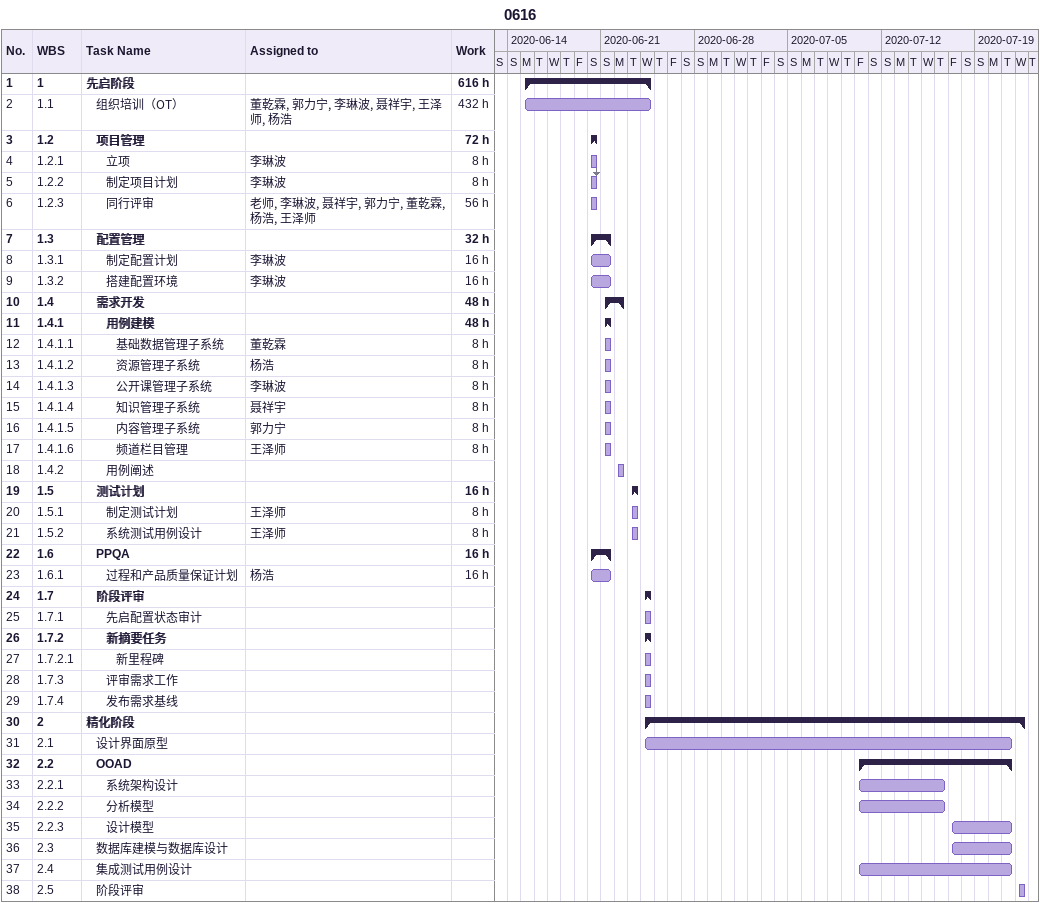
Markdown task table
0616

| ID | WBS | Task | Start | Finish | Predecessors | Resources | Work (h) |
|---|---|---|---|---|---|---|---|
| 1 | 1 | **先启阶段** | 2020-06-15 | 2020-06-24 |  |  | 616 |
| 2 | 1.1 | 组织培训（OT） | 2020-06-15 | 2020-06-24 |  | 董乾霖, 郭力宁, 李琳波, 聂祥宇, 王泽师, 杨浩 | 432 |
| 3 | 1.2 | **项目管理** | 2020-06-20 | 2020-06-20 |  |  | 72 |
| 4 | 1.2.1 | 立项 | 2020-06-20 | 2020-06-20 |  | 李琳波 | 8 |
| 5 | 1.2.2 | 制定项目计划 | 2020-06-20 | 2020-06-20 | 4 | 李琳波 | 8 |
| 6 | 1.2.3 | 同行评审 | 2020-06-20 | 2020-06-20 |  | 老师, 李琳波, 聂祥宇, 郭力宁, 董乾霖, 杨浩, 王泽师 | 56 |
| 7 | 1.3 | **配置管理** | 2020-06-20 | 2020-06-21 |  |  | 32 |
| 8 | 1.3.1 | 制定配置计划 | 2020-06-20 | 2020-06-21 |  | 李琳波 | 16 |
| 9 | 1.3.2 | 搭建配置环境 | 2020-06-20 | 2020-06-21 |  | 李琳波 | 16 |
| 10 | 1.4 | **需求开发** | 2020-06-21 | 2020-06-22 |  |  | 48 |
| 11 | 1.4.1 | **用例建模** | 2020-06-21 | 2020-06-21 |  |  | 48 |
| 12 | 1.4.1.1 | 基础数据管理子系统 | 2020-06-21 | 2020-06-21 |  | 董乾霖 | 8 |
| 13 | 1.4.1.2 | 资源管理子系统 | 2020-06-21 | 2020-06-21 |  | 杨浩 | 8 |
| 14 | 1.4.1.3 | 公开课管理子系统 | 2020-06-21 | 2020-06-21 |  | 李琳波 | 8 |
| 15 | 1.4.1.4 | 知识管理子系统 | 2020-06-21 | 2020-06-21 |  | 聂祥宇 | 8 |
| 16 | 1.4.1.5 | 内容管理子系统 | 2020-06-21 | 2020-06-21 |  | 郭力宁 | 8 |
| 17 | 1.4.1.6 | 频道栏目管理 | 2020-06-21 | 2020-06-21 |  | 王泽师 | 8 |
| 18 | 1.4.2 | 用例阐述 | 2020-06-22 | 2020-06-22 |  |  |  |
| 19 | 1.5 | **测试计划** | 2020-06-23 | 2020-06-23 |  |  | 16 |
| 20 | 1.5.1 | 制定测试计划 | 2020-06-23 | 2020-06-23 |  | 王泽师 | 8 |
| 21 | 1.5.2 | 系统测试用例设计 | 2020-06-23 | 2020-06-23 |  | 王泽师 | 8 |
| 22 | 1.6 | **PPQA** | 2020-06-20 | 2020-06-21 |  |  | 16 |
| 23 | 1.6.1 | 过程和产品质量保证计划 | 2020-06-20 | 2020-06-21 |  | 杨浩 | 16 |
| 24 | 1.7 | **阶段评审** | 2020-06-24 | 2020-06-24 |  |  |  |
| 25 | 1.7.1 | 先启配置状态审计 | 2020-06-24 | 2020-06-24 |  |  |  |
| 26 | 1.7.2 | **新摘要任务** | 2020-06-24 | 2020-06-24 |  |  |  |
| 27 | 1.7.2.1 | 新里程碑 | 2020-06-24 | 2020-06-24 |  |  |  |
| 28 | 1.7.3 | 评审需求工作 | 2020-06-24 | 2020-06-24 |  |  |  |
| 29 | 1.7.4 | 发布需求基线 | 2020-06-24 | 2020-06-24 |  |  |  |
| 30 | 2 | **精化阶段** | 2020-06-24 | 2020-07-22 |  |  |  |
| 31 | 2.1 | 设计界面原型 | 2020-06-24 | 2020-07-21 |  |  |  |
| 32 | 2.2 | **OOAD** | 2020-07-10 | 2020-07-21 |  |  |  |
| 33 | 2.2.1 | 系统架构设计 | 2020-07-10 | 2020-07-16 |  |  |  |
| 34 | 2.2.2 | 分析模型 | 2020-07-10 | 2020-07-16 |  |  |  |
| 35 | 2.2.3 | 设计模型 | 2020-07-17 | 2020-07-21 |  |  |  |
| 36 | 2.3 | 数据库建模与数据库设计 | 2020-07-17 | 2020-07-21 |  |  |  |
| 37 | 2.4 | 集成测试用例设计 | 2020-07-10 | 2020-07-21 |  |  |  |
| 38 | 2.5 | 阶段评审 | 2020-07-22 | 2020-07-22 |  |  |  |
